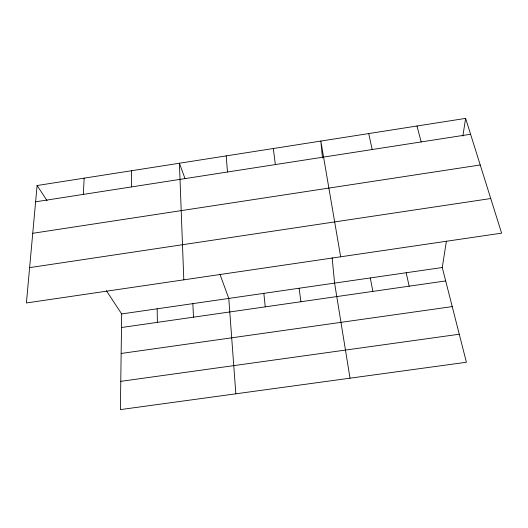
<?xml version="1.0" encoding="UTF-8"?>
<svg xmlns="http://www.w3.org/2000/svg" width="528" height="528" viewBox="0 0 528 528"><rect width="100%" height="100%" fill="white"/><g stroke="black" fill="none" stroke-linecap="round" stroke-linejoin="round"><path stroke-width="0.79" d="M131.492 186.919L131.591 170.722M106.359 290.69L121.678 313.942L120.397 409.609L466.409 362.254L442.266 267.511L446.391 241.21M83.358 194.396L84.15 178.154M37.092 185.526L26.4 302.96L501.6 233.152L465.623 118.391L37.092 185.526L47.045 200.64M462.851 136.066L465.623 118.391M35.607 201.808L470.593 134.257M32.743 233.297L480.223 164.974M29.614 267.63L490.75 198.535M121.678 313.942L442.266 267.511M121.493 327.512L445.685 280.929M121.15 353.463L452.225 306.603M120.773 381.355L459.268 334.231M184.985 178.51L179.408 163.231L183.81 279.833M219.938 274.204L228.782 298.432L235.838 393.809M416.975 126.014L421.192 141.926M406.164 272.745L409.167 286.176M368.716 133.571L372.187 149.536M370.273 277.939L372.867 291.39M340.639 256.793L320.833 141.075L322.469 157.971M350.031 378.18L334.594 283.107L332.132 257.717M299.119 288.248L300.907 301.732M273.319 148.52L275.339 164.578M263.848 293.357L265.241 306.854M226.182 155.905L227.489 172.009M192.872 303.633L193.472 317.17M157.166 308.801L157.377 322.357"/></g></svg>
